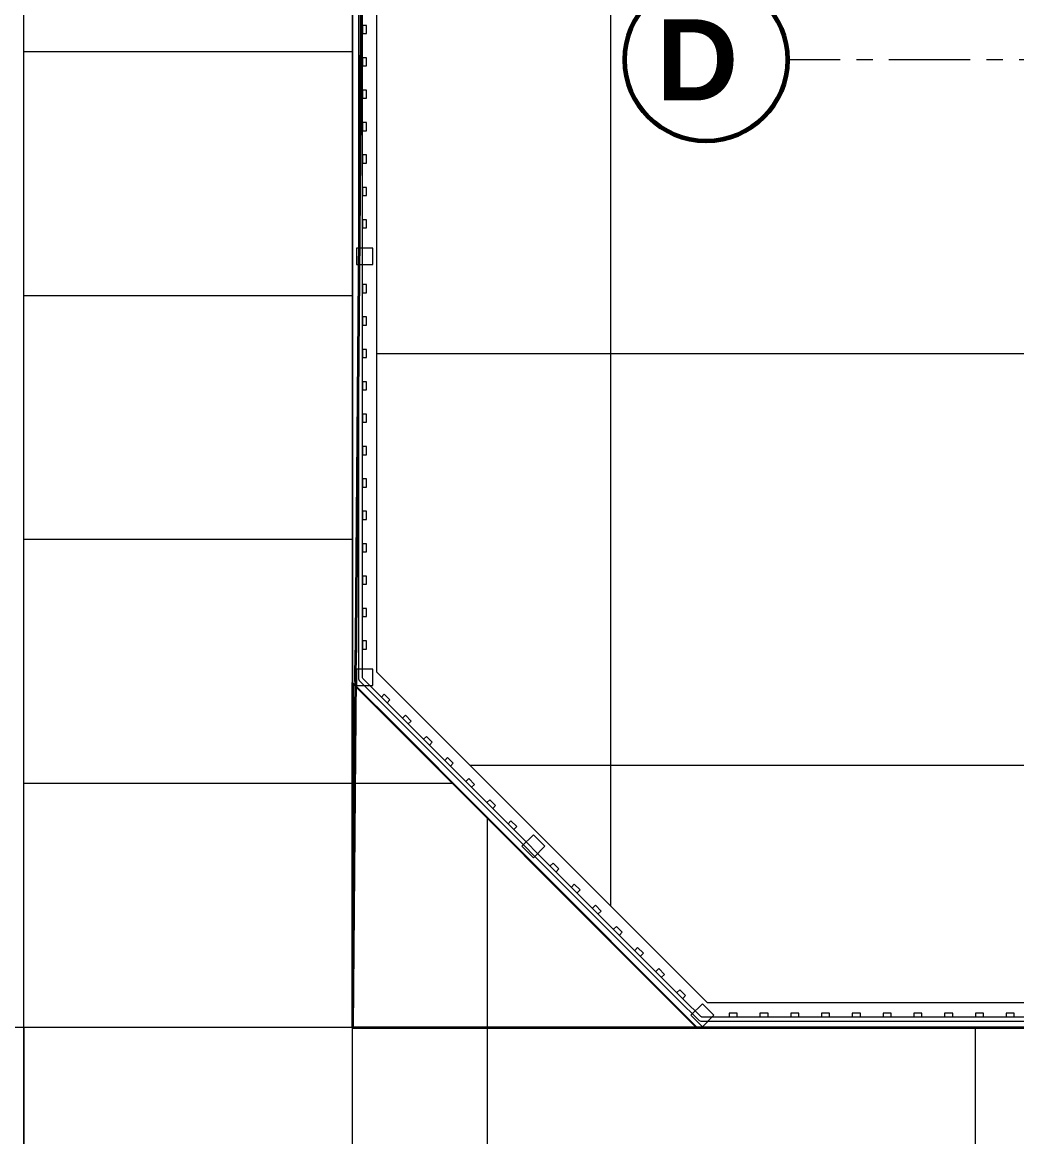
# Model space of a CAD drawing. Header units: inches. Extents: x 2704.1 to 2801.6, y 2415.6 to 2497.
# Drawn here: x 2713 to 2719.11, y 2426.21 to 2433.07 of the extents above; entities that cross this region are included whole.
import ezdxf

# ---------------------------------------------------------------- set-up
doc = ezdxf.new("R2010")
doc.units = ezdxf.units.IN
doc.set_wipeout_variables(frame=1)
doc.linetypes.add('Punto & Raya', pattern=[0.65, 0.5, -0.075, 0, -0.075])
doc.linetypes.add('Wipeout_Contour', pattern=[1, 0, -1])
for name, color, linetype in [('02 _ ARQ _ ALB _ Ejes Generales', 7, 'Continuous'), ('08 _ STR _ EXT _ 10 Vereda Exterior', 7, 'Continuous'), ('08 _ STR _ EXT _ Cerco Perimetrico', 7, 'Continuous'), ('Dibujo 2D - General', 7, 'Continuous'), ('Estructura - 03 LOSA', 7, 'Continuous'), ('Estructura Compleja - Cubiertas', 7, 'Continuous'), ('Terreno & Paisaje - Terrenos', 7, 'Continuous')]:
    doc.layers.add(name, color=color, linetype=linetype)
doc.styles.add('Estilo_Generado_1', font='swisseb.ttf')
pattern_1 = [(0, (2712.8556, 2425.3858), (0, 1.5), []), (90, (2712.8556, 2425.3858), (-3, 0), [])]

msp = doc.modelspace()

# ---------------------------------------------------------------- hatches: boundary and pattern name
at = {"layer": '08 _ STR _ EXT _ 10 Vereda Exterior', "linetype": 'Continuous', "lineweight": 13}
h = msp.add_hatch(dxfattribs=at)
h.set_pattern_fill('RETÍCULA_100X100_0002', color=251, style=0, pattern_type=2)
h.set_pattern_definition([(360, (2716.613, 2443.6885), (0, 2.53199), []), (90, (2716.613, 2443.6885), (-3.6, 0), [])])
h.paths.add_polyline_path([(2715.0256, 2429.0071), (2717.1469, 2426.8858), (2722.1756, 2426.8858), (2722.1756, 2431.8858), (2753.3756, 2431.8858), (2753.3756, 2426.8858), (2765.7756, 2426.8858), (2765.7756, 2444.4717), (2764.4256, 2444.4717), (2764.4256, 2432.5858), (2721.9256, 2432.5858), (2721.9256, 2433.2358), (2719.3758, 2433.2358, -0.414214), (2719.1257, 2433.4858), (2719.1257, 2434.2358, -0.414213), (2719.3758, 2434.4858), (2721.9256, 2434.4858), (2721.9256, 2437.3858), (2719.3758, 2437.3858, -0.414214), (2719.1257, 2437.6358), (2719.1257, 2438.3858, -0.414213), (2719.3758, 2438.6358), (2721.9256, 2438.6358), (2721.9256, 2441.5358), (2719.3757, 2441.5358, -0.414214), (2719.1257, 2441.7858), (2719.1257, 2442.5358, -0.414213), (2719.3757, 2442.7858), (2721.6256, 2442.7858), (2721.6262, 2446.4357), (2715.0256, 2446.4357)])

# ---------------------------------------------------------------- linework, layer by layer
at = {"layer": '02 _ ARQ _ ALB _ Ejes Generales', "color": 251, "linetype": 'Punto & Raya', "lineweight": 13}
msp.add_line((2768.4256, 2432.8358), (2717.701, 2432.8358), dxfattribs=at)
at = {"layer": '02 _ ARQ _ ALB _ Ejes Generales', "color": 7, "linetype": 'Continuous', "lineweight": 60}
msp.add_circle((2717.201, 2432.8358), 0.5, dxfattribs=at)
at = {"layer": '08 _ STR _ EXT _ 10 Vereda Exterior', "color": 7, "linetype": 'Continuous', "lineweight": 18, "flags": 128}
msp.add_lwpolyline([(2715.0256, 2429.0071), (2717.1469, 2426.8858), (2722.1756, 2426.8858), (2722.1756, 2431.8858), (2753.3756, 2431.8858)], dxfattribs=at)
msp.add_lwpolyline([(2712.8556, 2425.3858), (2715.0256, 2425.3858), (2715.0256, 2425.5358), (2713.0056, 2425.5358), (2713.0056, 2426.8858), (2712.8556, 2426.8858)], close=True, dxfattribs=at)

# ---------------------------------------------------------------- texts
at = {"layer": '02 _ ARQ _ ALB _ Ejes Generales', "color": 7, "lineweight": 30, "insert": (2716.8947, 2433.0858), "char_height": 0.5, "attachment_point": 1, "style": 'Estilo_Generado_1'}
msp.add_mtext('\\A1;{\\pql;\\pt0;\\fSwis721 Ex BT|b1|i0|c0|p34;D}', dxfattribs=at)

# ---------------------------------------------------------------- next in the draw order: wipeouts: each hides what was drawn before it
at = {"color": 254, "linetype": 'Wipeout_Contour', "lineweight": 0, "ltscale": 18.00955}
msp.add_wipeout([(2715.0256, 2425.5358), (2719.4256, 2425.5358), (2719.4256, 2426.8858), (2715.0256, 2426.8858)], dxfattribs=at).dxf.layer = 'Estructura Compleja - Cubiertas'

# ---------------------------------------------------------------- next in the draw order: hatches: boundary and pattern name
at = {"layer": 'Estructura Compleja - Cubiertas', "linetype": 'Continuous', "lineweight": 13}
h = msp.add_hatch(dxfattribs=at)
h.set_pattern_fill('CEMENTO_PULIDO_1_50X3_00_69', color=252, style=0, pattern_type=2)
h.set_pattern_definition(pattern_1)
h.paths.add_polyline_path([(2715.0256, 2425.5358), (2719.4256, 2425.5358), (2719.4256, 2426.8858), (2715.0256, 2426.8858)])

# ---------------------------------------------------------------- next in the draw order: linework, layer by layer
at = {"layer": 'Estructura Compleja - Cubiertas', "color": 252, "linetype": 'Continuous', "lineweight": 13, "flags": 128}
msp.add_lwpolyline([(2715.0256, 2425.5358), (2715.0256, 2465.018)], dxfattribs=at)

# ---------------------------------------------------------------- next in the draw order: wipeouts: each hides what was drawn before it
at = {"color": 254, "linetype": 'Wipeout_Contour', "lineweight": 0, "ltscale": 83.023543}
msp.add_wipeout([(2715.0256, 2465.018), (2713.0056, 2465.018), (2713.0056, 2426.8858), (2715.0256, 2426.8858)], dxfattribs=at).dxf.layer = 'Estructura Compleja - Cubiertas'

# ---------------------------------------------------------------- next in the draw order: hatches: boundary and pattern name
at = {"layer": 'Estructura Compleja - Cubiertas', "linetype": 'Continuous', "lineweight": 13}
h = msp.add_hatch(dxfattribs=at)
h.set_pattern_fill('CEMENTO_PULIDO_1_50X3_00_69', color=252, style=0, pattern_type=2)
h.set_pattern_definition(pattern_1)
h.paths.add_polyline_path([(2715.0256, 2465.018), (2713.0056, 2465.018), (2713.0056, 2426.8858), (2715.0256, 2426.8858)])

# ---------------------------------------------------------------- next in the draw order: linework, layer by layer
at = {"layer": 'Estructura Compleja - Cubiertas', "color": 252, "linetype": 'Continuous', "lineweight": 13, "flags": 128}
msp.add_lwpolyline([(2713.0056, 2426.8858), (2713.0056, 2465.018)], dxfattribs=at)

# ---------------------------------------------------------------- next in the draw order: wipeouts: each hides what was drawn before it
at = {"color": 254, "linetype": 'Wipeout_Contour', "lineweight": 0, "ltscale": 11.245997}
msp.add_wipeout([(2715.0256, 2429.0071), (2715.0256, 2426.8858), (2717.1469, 2426.8858)], dxfattribs=at).dxf.layer = 'Terreno & Paisaje - Terrenos'

# ---------------------------------------------------------------- next in the draw order: hatches: boundary and pattern name
at = {"layer": 'Terreno & Paisaje - Terrenos', "linetype": 'Continuous', "lineweight": 13}
h = msp.add_hatch(dxfattribs=at)
h.set_pattern_fill('CEMENTO_PULIDO_1_50X3_00_69', color=53, style=0, pattern_type=2)
h.set_pattern_definition(pattern_1)
h.paths.add_polyline_path([(2715.0256, 2429.0071), (2715.0256, 2426.8858), (2717.1469, 2426.8858)])

# ---------------------------------------------------------------- next in the draw order: linework, layer by layer
at = {"layer": 'Estructura - 03 LOSA', "color": 7, "linetype": 'Continuous', "lineweight": 18, "flags": 128}
msp.add_lwpolyline([(2715.0256, 2425.5358), (2715.0256, 2426.8858), (2713.0056, 2426.8858), (2713.0056, 2425.5358)], close=True, dxfattribs=at)
at = {"layer": 'Terreno & Paisaje - Terrenos', "color": 54, "linetype": 'Continuous', "lineweight": 35, "flags": 128}
msp.add_lwpolyline([(2715.0256, 2429.0071), (2715.0256, 2426.8858), (2717.1469, 2426.8858)], close=True, dxfattribs=at)

# ---------------------------------------------------------------- next in the draw order: wipeouts: each hides what was drawn before it
at = {"color": 254, "linetype": 'Wipeout_Contour', "lineweight": 0, "ltscale": 13.116846}
msp.add_wipeout([(2715.1756, 2429.0692), (2715.0256, 2429.2192), (2715.0256, 2429.0071)], dxfattribs=at).dxf.layer = '08 _ STR _ EXT _ Cerco Perimetrico'
at = {"color": 254, "linetype": 'Wipeout_Contour', "lineweight": 0, "ltscale": 14.026373}
msp.add_wipeout([(2717.2091, 2427.0358), (2717.1469, 2426.8858), (2717.3591, 2426.8858)], dxfattribs=at).dxf.layer = '08 _ STR _ EXT _ Cerco Perimetrico'

# ---------------------------------------------------------------- next in the draw order: wipeouts: each hides what was drawn before it
at = {"color": 254, "linetype": 'Wipeout_Contour', "lineweight": 0, "ltscale": 12.713577}
msp.add_wipeout([(2715.1756, 2429.0692), (2715.0256, 2429.0071), (2715.1756, 2428.8571)], dxfattribs=at).dxf.layer = '08 _ STR _ EXT _ Cerco Perimetrico'

# ---------------------------------------------------------------- next in the draw order: linework, layer by layer
at = {"layer": '08 _ STR _ EXT _ Cerco Perimetrico', "color": 167, "linetype": 'Continuous', "lineweight": 18}
for p, q in [((2715.0643, 2429.0284), (2715.0681, 2429.0194)), ((2715.0681, 2429.0194), (2715.0735, 2429.0122)), ((2715.0735, 2429.0122), (2715.0812, 2429.0045)), ((2715.0735, 2429.0122), (2715.1021, 2428.9836)), ((2715.0899, 2429.032), (2715.0887, 2429.035)), ((2715.0924, 2429.0287), (2715.0899, 2429.032)), ((2715.1198, 2429.0013), (2715.0924, 2429.0287)), ((2715.1303, 2428.9908), (2715.1198, 2429.0013))]:
    msp.add_line(p, q, dxfattribs=at)
at = {"layer": '08 _ STR _ EXT _ Cerco Perimetrico', "color": 7, "linetype": 'Continuous', "lineweight": 13, "flags": 128}
msp.add_lwpolyline([(2715.0256, 2429.0071), (2715.0256, 2444.4217)], dxfattribs=at)

# ---------------------------------------------------------------- next in the draw order: wipeouts: each hides what was drawn before it
at = {"color": 254, "linetype": 'Wipeout_Contour', "lineweight": 0, "ltscale": 17.625969}
msp.add_wipeout([(2717.2091, 2427.0358), (2715.1756, 2429.0692), (2715.1756, 2428.8571), (2716.9969, 2427.0358)], dxfattribs=at).dxf.layer = '08 _ STR _ EXT _ Cerco Perimetrico'

# ---------------------------------------------------------------- next in the draw order: linework, layer by layer
at = {"layer": '08 _ STR _ EXT _ Cerco Perimetrico', "color": 167, "linetype": 'Continuous', "lineweight": 18, "flags": 128}
for points in [[(2715.2393, 2428.8818), (2715.257, 2428.8995), (2715.2216, 2428.9348), (2715.2039, 2428.9172)], [(2715.3691, 2428.752), (2715.3868, 2428.7696), (2715.3515, 2428.805), (2715.3338, 2428.7873)], [(2715.499, 2428.6221), (2715.5167, 2428.6398), (2715.4813, 2428.6752), (2715.4636, 2428.6575)], [(2715.6288, 2428.4923), (2715.6465, 2428.51), (2715.6111, 2428.5453), (2715.5935, 2428.5277)], [(2715.7587, 2428.3625), (2715.7763, 2428.3801), (2715.741, 2428.4155), (2715.7233, 2428.3978)], [(2715.8885, 2428.2326), (2715.9062, 2428.2503), (2715.8708, 2428.2857), (2715.8531, 2428.268)], [(2716.0183, 2428.1028), (2716.036, 2428.1205), (2716.0006, 2428.1558), (2715.983, 2428.1381)], [(2716.278, 2427.8431), (2716.2957, 2427.8608), (2716.2603, 2427.8961), (2716.2426, 2427.8785)], [(2716.4078, 2427.7133), (2716.4255, 2427.731), (2716.3902, 2427.7663), (2716.3725, 2427.7486)], [(2716.5377, 2427.5834), (2716.5553, 2427.6011), (2716.52, 2427.6365), (2716.5023, 2427.6188)], [(2716.6675, 2427.4536), (2716.6852, 2427.4713), (2716.6498, 2427.5066), (2716.6322, 2427.489)], [(2716.7973, 2427.3238), (2716.815, 2427.3414), (2716.7797, 2427.3768), (2716.762, 2427.3591)], [(2716.9272, 2427.1939), (2716.9449, 2427.2116), (2716.9095, 2427.247), (2716.8918, 2427.2293)]]:
    msp.add_lwpolyline(points, dxfattribs=at)
msp.add_lwpolyline([(2716.1393, 2428.0702), (2716.0686, 2427.9995), (2716.1393, 2427.9288), (2716.21, 2427.9995)], close=True, dxfattribs=at)

# ---------------------------------------------------------------- next in the draw order: wipeouts: each hides what was drawn before it
at = {"color": 254, "linetype": 'Wipeout_Contour', "lineweight": 0, "ltscale": 13.693691}
msp.add_wipeout([(2716.9969, 2427.0358), (2717.1469, 2426.8858), (2717.2091, 2427.0358)], dxfattribs=at).dxf.layer = '08 _ STR _ EXT _ Cerco Perimetrico'

# ---------------------------------------------------------------- next in the draw order: linework, layer by layer
at = {"layer": '08 _ STR _ EXT _ Cerco Perimetrico', "color": 167, "linetype": 'Continuous', "lineweight": 18}
for p, q in [((2715.1021, 2428.9836), (2717.1521, 2426.9337)), ((2717.1686, 2426.9525), (2715.1303, 2428.9908)), ((2717.1686, 2426.9525), (2717.1587, 2426.9624)), ((2717.1718, 2426.95), (2717.1686, 2426.9525)), ((2717.1748, 2426.9488), (2717.1718, 2426.95)), ((2717.1521, 2426.9337), (2717.1592, 2426.9282)), ((2717.1592, 2426.9282), (2717.1683, 2426.9244))]:
    msp.add_line(p, q, dxfattribs=at)
at = {"layer": '08 _ STR _ EXT _ Cerco Perimetrico', "color": 7, "linetype": 'Continuous', "lineweight": 13, "flags": 128}
for points in [[(2717.2091, 2427.0358), (2715.1756, 2429.0692)], [(2715.0256, 2429.0071), (2717.1469, 2426.8858)], [(2717.1469, 2426.8858), (2722.1756, 2426.8858)]]:
    msp.add_lwpolyline(points, dxfattribs=at)
at = {"layer": '08 _ STR _ EXT _ Cerco Perimetrico', "color": 167, "linetype": 'Continuous', "lineweight": 18, "flags": 128}
msp.add_lwpolyline([(2717.057, 2427.0641), (2717.0747, 2427.0818), (2717.0393, 2427.1171), (2717.0217, 2427.0994)], dxfattribs=at)

# ---------------------------------------------------------------- next in the draw order: wipeouts: each hides what was drawn before it
at = {"color": 254, "linetype": 'Wipeout_Contour', "lineweight": 0, "ltscale": 46.765895}
msp.add_wipeout([(2715.0256, 2444.4217), (2715.0256, 2429.2192), (2715.1756, 2429.0692), (2715.1756, 2444.4217)], dxfattribs=at).dxf.layer = '08 _ STR _ EXT _ Cerco Perimetrico'
at = {"color": 254, "linetype": 'Wipeout_Contour', "lineweight": 0, "ltscale": 27.887812}
msp.add_wipeout([(2722.0256, 2427.0358), (2717.2091, 2427.0358), (2717.3591, 2426.8858), (2722.0256, 2426.8858)], dxfattribs=at).dxf.layer = '08 _ STR _ EXT _ Cerco Perimetrico'

# ---------------------------------------------------------------- next in the draw order: linework, layer by layer
at = {"layer": '08 _ STR _ EXT _ 10 Vereda Exterior', "color": 7, "linetype": 'Continuous', "lineweight": 18}
msp.add_line((2715.0256, 2451.4359), (2715.0256, 2429.0071), dxfattribs=at)
at = {"layer": '08 _ STR _ EXT _ Cerco Perimetrico', "color": 167, "linetype": 'Continuous', "lineweight": 18}
for p, q in [((2715.0631, 2434.218), (2715.0631, 2429.053)), ((2715.0881, 2429.053), (2715.0881, 2434.218)), ((2715.0631, 2429.053), (2715.0631, 2429.0373)), ((2715.0631, 2429.0373), (2715.0643, 2429.0284)), ((2715.0881, 2429.039), (2715.0881, 2429.053)), ((2715.0887, 2429.035), (2715.0881, 2429.039)), ((2717.1788, 2426.9483), (2717.1748, 2426.9488)), ((2722.0998, 2426.9483), (2717.1788, 2426.9483)), ((2717.1683, 2426.9244), (2717.1772, 2426.9233)), ((2717.1772, 2426.9233), (2722.1014, 2426.9233))]:
    msp.add_line(p, q, dxfattribs=at)
at = {"layer": '08 _ STR _ EXT _ Cerco Perimetrico', "color": 7, "linetype": 'Continuous', "lineweight": 13, "flags": 128}
for points in [[(2715.1756, 2429.0692), (2715.1756, 2444.4217)], [(2722.0256, 2427.0358), (2717.2091, 2427.0358)]]:
    msp.add_lwpolyline(points, dxfattribs=at)
at = {"layer": '08 _ STR _ EXT _ Cerco Perimetrico', "color": 167, "linetype": 'Continuous', "lineweight": 18, "flags": 128}
for points in [[(2715.1131, 2433.0476), (2715.0881, 2433.0476), (2715.0881, 2432.9976), (2715.1131, 2432.9976)], [(2715.1131, 2432.8484), (2715.0881, 2432.8484), (2715.0881, 2432.7984), (2715.1131, 2432.7984)], [(2715.1131, 2432.6492), (2715.0881, 2432.6492), (2715.0881, 2432.5992), (2715.1131, 2432.5992)], [(2715.1131, 2432.45), (2715.0881, 2432.45), (2715.0881, 2432.4), (2715.1131, 2432.4)], [(2715.1131, 2432.2507), (2715.0881, 2432.2507), (2715.0881, 2432.2007), (2715.1131, 2432.2007)], [(2715.1131, 2432.0515), (2715.0881, 2432.0515), (2715.0881, 2432.0015), (2715.1131, 2432.0015)], [(2715.1131, 2431.8523), (2715.0881, 2431.8523), (2715.0881, 2431.8023), (2715.1131, 2431.8023)], [(2715.1506, 2431.6781), (2715.0506, 2431.6781), (2715.0506, 2431.5781), (2715.1506, 2431.5781)], [(2715.1131, 2431.4538), (2715.0881, 2431.4538), (2715.0881, 2431.4038), (2715.1131, 2431.4038)], [(2715.1131, 2431.2546), (2715.0881, 2431.2546), (2715.0881, 2431.2046), (2715.1131, 2431.2046)], [(2715.1131, 2431.0554), (2715.0881, 2431.0554), (2715.0881, 2431.0054), (2715.1131, 2431.0054)], [(2715.1131, 2430.8562), (2715.0881, 2430.8562), (2715.0881, 2430.8062), (2715.1131, 2430.8062)], [(2715.1131, 2430.6569), (2715.0881, 2430.6569), (2715.0881, 2430.6069), (2715.1131, 2430.6069)], [(2715.1131, 2430.4577), (2715.0881, 2430.4577), (2715.0881, 2430.4077), (2715.1131, 2430.4077)], [(2715.1131, 2430.2585), (2715.0881, 2430.2585), (2715.0881, 2430.2085), (2715.1131, 2430.2085)], [(2715.1131, 2430.0593), (2715.0881, 2430.0593), (2715.0881, 2430.0093), (2715.1131, 2430.0093)], [(2715.1131, 2429.8601), (2715.0881, 2429.8601), (2715.0881, 2429.8101), (2715.1131, 2429.8101)], [(2715.1131, 2429.6608), (2715.0881, 2429.6608), (2715.0881, 2429.6108), (2715.1131, 2429.6108)], [(2715.1131, 2429.4616), (2715.0881, 2429.4616), (2715.0881, 2429.4116), (2715.1131, 2429.4116)], [(2715.1131, 2429.2624), (2715.0881, 2429.2624), (2715.0881, 2429.2124), (2715.1131, 2429.2124)], [(2715.1506, 2429.0882), (2715.0506, 2429.0882), (2715.0506, 2428.9882), (2715.1506, 2428.9882)], [(2717.178, 2427.0315), (2717.1073, 2426.9608), (2717.178, 2426.8901), (2717.2487, 2426.9608)]]:
    msp.add_lwpolyline(points, close=True, dxfattribs=at)
for points in [[(2717.3923, 2426.9483), (2717.3923, 2426.9733), (2717.3423, 2426.9733), (2717.3423, 2426.9483)], [(2717.5817, 2426.9483), (2717.5817, 2426.9733), (2717.5317, 2426.9733), (2717.5317, 2426.9483)], [(2717.771, 2426.9483), (2717.771, 2426.9733), (2717.721, 2426.9733), (2717.721, 2426.9483)], [(2717.9603, 2426.9483), (2717.9603, 2426.9733), (2717.9103, 2426.9733), (2717.9103, 2426.9483)], [(2718.1497, 2426.9483), (2718.1497, 2426.9733), (2718.0997, 2426.9733), (2718.0997, 2426.9483)], [(2718.339, 2426.9483), (2718.339, 2426.9733), (2718.289, 2426.9733), (2718.289, 2426.9483)], [(2718.5283, 2426.9483), (2718.5283, 2426.9733), (2718.4783, 2426.9733), (2718.4783, 2426.9483)], [(2718.7177, 2426.9483), (2718.7177, 2426.9733), (2718.6677, 2426.9733), (2718.6677, 2426.9483)], [(2718.907, 2426.9483), (2718.907, 2426.9733), (2718.857, 2426.9733), (2718.857, 2426.9483)], [(2719.0963, 2426.9483), (2719.0963, 2426.9733), (2719.0463, 2426.9733), (2719.0463, 2426.9483)]]:
    msp.add_lwpolyline(points, dxfattribs=at)
at = {"layer": 'Dibujo 2D - General', "color": 1, "linetype": 'Continuous', "lineweight": 35}
msp.add_lwpolyline([(2715.6221, 2497.0011), (2715.0256, 2426.8858), (2783.314, 2426.8858), (2784.1675, 2496.204)], close=True, dxfattribs=at)
at = {"layer": 'Estructura Compleja - Cubiertas', "color": 252, "linetype": 'Continuous', "lineweight": 13}
msp.add_line((2719.4256, 2426.8858), (2713.0056, 2426.8858), dxfattribs=at)

doc.saveas('drawing.dxf')
